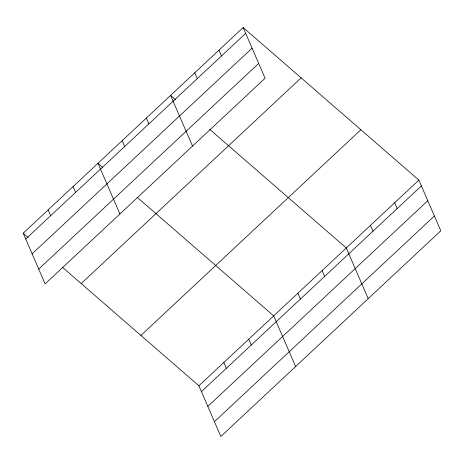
<?xml version="1.0" encoding="UTF-8"?>
<svg xmlns="http://www.w3.org/2000/svg" width="464" height="464" viewBox="0 0 464 464"><rect width="100%" height="100%" fill="white"/><g stroke="black" fill="none" stroke-linecap="round" stroke-linejoin="round"><path stroke-width="0.7" d="M243.159 27.527L265.095 78.213L45.136 283.893L23.2 233.206L243.159 27.527L418.864 180.107L440.8 230.794L220.841 436.473L198.905 385.787L62.391 267.241M25.723 239.035L245.682 33.356M32.126 253.837L252.085 48.157M38.727 269.091L258.686 63.411M81.183 283.556L301.142 77.877M140.923 335.431L360.882 129.752M198.905 385.787L418.864 180.107M201.428 391.616L421.387 185.936M207.837 406.418L427.791 200.738M214.438 421.672L434.391 215.992M175.404 99.598L170.572 95.398L192.508 146.09M209.763 129.433L346.277 247.979L368.213 298.671M102.817 167.469L97.985 163.276L119.921 213.962M137.176 197.31L273.69 315.856L295.626 366.543M23.2 233.206L28.031 237.4M394.667 202.733L397.19 208.562M370.475 225.353L372.998 231.182M322.086 270.605L324.603 276.434M218.962 50.147L221.485 55.982M297.888 293.231L300.411 299.06M194.77 72.773L197.293 78.602M248.762 339.167L251.285 344.996M146.375 118.024L148.898 123.853M223.834 362.477L226.357 368.306M122.183 140.65L124.706 146.479M73.057 186.586L75.58 192.415M48.128 209.896L50.651 215.725"/></g></svg>
